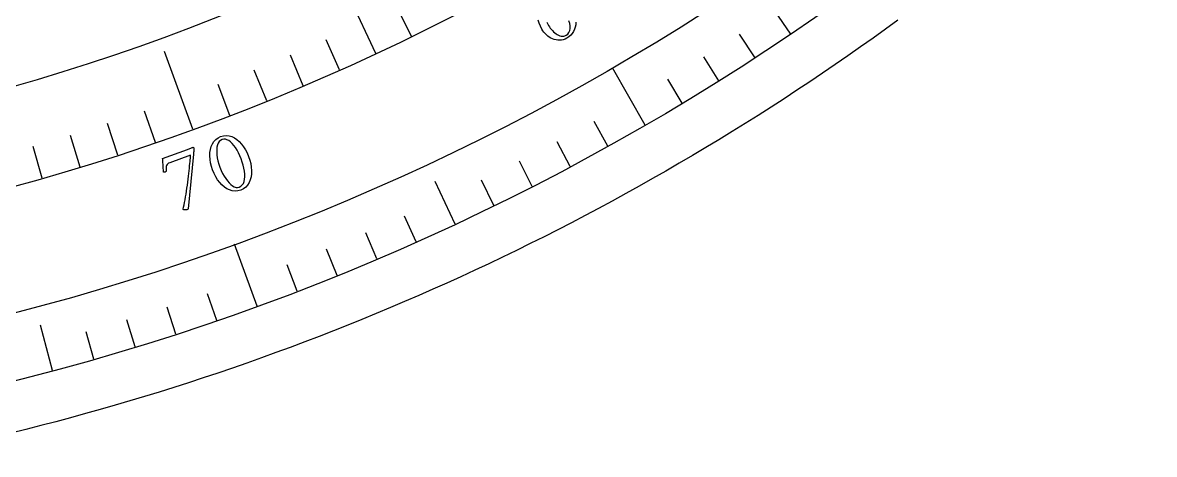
# Model space of a CAD drawing. Header units: millimetres. Extents: x -60 to 60, y -60 to 77.
# Drawn here: x 14.5 to 41.58, y -58.8 to -48.47 of the extents above; entities that cross this region are included whole.
import ezdxf

# ---------------------------------------------------------------- set-up
doc = ezdxf.new("R2010")
doc.units = ezdxf.units.MM
for name, color, linetype in [('CUT_OUTER', 1, 'Continuous'), ('ENGRAVE', 7, 'Continuous'), ('ENGRAVE_FINE', 8, 'Continuous'), ('TEXT', 5, 'Continuous')]:
    doc.layers.add(name, color=color, linetype=linetype)

msp = doc.modelspace()

# ---------------------------------------------------------------- linework, layer by layer
at = {"layer": 'CUT_OUTER'}
msp.add_lwpolyline([(35.4456, -48.4109), (35.1479, -48.6274), (34.8488, -48.8422), (34.5485, -49.0551), (34.2468, -49.2662), (33.9439, -49.4754), (33.6397, -49.6827), (33.3342, -49.8882), (33.0275, -50.0918), (32.7195, -50.2935), (32.4103, -50.4933), (32.0999, -50.6912), (31.7882, -50.8872), (31.4754, -51.0813), (31.1614, -51.2735), (30.8462, -51.4637), (30.5298, -51.652), (30.2123, -51.8384), (29.8937, -52.0228), (29.5739, -52.2052), (29.253, -52.3857), (28.931, -52.5642), (28.608, -52.7407), (28.2838, -52.9153), (27.9586, -53.0878), (27.6323, -53.2584), (27.305, -53.4269), (26.9767, -53.5935), (26.6473, -53.758), (26.317, -53.9205), (25.9856, -54.0809), (25.6533, -54.2394), (25.32, -54.3957), (24.9858, -54.5501), (24.6506, -54.7024), (24.3145, -54.8526), (23.9775, -55.0007), (23.6395, -55.1468), (23.3007, -55.2908), (22.961, -55.4328), (22.6204, -55.5726), (22.279, -55.7104), (21.9368, -55.846), (21.5937, -55.9796), (21.2498, -56.111), (20.9051, -56.2403), (20.5596, -56.3676), (20.2134, -56.4926), (19.8664, -56.6156), (19.5186, -56.7364), (19.1701, -56.8551), (18.8209, -56.9717), (18.471, -57.0861), (18.1204, -57.1984), (17.7691, -57.3085), (17.4171, -57.4164), (17.0645, -57.5222), (16.7112, -57.6258), (16.3573, -57.7273), (16.0028, -57.8266), (15.6476, -57.9237), (15.2919, -58.0186), (14.9357, -58.1113), (14.5788, -58.2019), (14.2214, -58.2902)], dxfattribs=at)
at = {"layer": 'ENGRAVE'}
for points in [[(22.9482, -49.2125), (22.3345, -47.8966)], [(18.5717, -51.0253), (17.8945, -49.1647)], [(29.4, -50.9223), (28.6125, -49.5583)], [(24.85, -53.2909), (24.3745, -52.2713)], [(20.1108, -55.2539), (19.5721, -53.7739)], [(15.2186, -56.7964), (14.9274, -55.7098)]]:
    msp.add_lwpolyline(points, dxfattribs=at)
for radius in [58.8, 58.8, 57.225, 54.3, 54.3, 51.99]:
    msp.add_circle((0, 0), radius, dxfattribs=at)
at = {"layer": 'ENGRAVE_FINE'}
for points in [[(23.8036, -48.8045), (23.4564, -48.0927)], [(32.8805, -48.7474), (32.5031, -48.1878)], [(22.0858, -49.6055), (21.7637, -48.882)], [(32.0248, -49.3138), (31.6571, -48.7477)], [(21.2167, -49.9834), (20.9072, -49.2544)], [(31.1593, -49.8652), (30.8016, -49.2928)], [(20.3411, -50.3461), (20.0444, -49.6118)], [(30.2842, -50.4014), (29.9366, -49.8228)], [(19.4594, -50.6934), (19.1756, -49.954)], [(17.6784, -51.3417), (17.4205, -50.5928)], [(16.7796, -51.6424), (16.5349, -50.8891)], [(28.5068, -51.4276), (28.1796, -50.8373)], [(15.8758, -51.9273), (15.6442, -51.17)], [(14.9671, -52.1965), (14.7488, -51.4352)], [(27.6049, -51.9173), (27.288, -51.3213)], [(26.6946, -52.3912), (26.3882, -51.7898)], [(25.7762, -52.8491), (25.4803, -52.2424)], [(23.9161, -53.7165), (23.6416, -53.0998)], [(22.975, -54.1257), (22.7112, -53.5043)], [(22.0269, -54.5184), (21.774, -53.8926)], [(21.072, -54.8945), (20.8301, -54.2644)], [(19.1434, -55.5965), (18.9236, -54.9583)], [(18.1702, -55.9221), (17.9616, -55.2802)], [(17.1915, -56.2307), (16.9941, -55.5852)], [(16.2075, -56.5222), (16.0214, -55.8733)]]:
    msp.add_lwpolyline(points, dxfattribs=at)
at = {"layer": 'TEXT'}
for points in [[(27.7371, -48.4661), (27.7337, -48.5233), (27.7236, -48.5787), (27.7068, -48.6322), (27.6833, -48.684), (27.653, -48.7323), (27.6162, -48.7753), (27.5728, -48.8132), (27.5228, -48.8458), (27.4806, -48.8665), (27.4379, -48.8814), (27.3946, -48.8906), (27.3508, -48.8939), (27.3071, -48.8922), (27.2642, -48.8861), (27.2223, -48.8756), (27.1812, -48.8607), (27.1414, -48.842), (27.1034, -48.8199), (27.0672, -48.7945), (27.0327, -48.7658), (27.0008, -48.7347), (26.9721, -48.7018), (26.9468, -48.6673), (26.9247, -48.6312), (26.8887, -48.5594), (26.8594, -48.4865), (26.8367, -48.4123)], [(27.0398, -48.4618), (27.0482, -48.4782), (27.0568, -48.4945), (27.0657, -48.5106), (27.0841, -48.5418), (27.1046, -48.5727), (27.1272, -48.6034), (27.1518, -48.6339), (27.178, -48.6631), (27.2054, -48.6902), (27.2339, -48.7151), (27.2635, -48.7379), (27.2938, -48.7576), (27.3243, -48.7736), (27.3552, -48.7859), (27.3863, -48.7945), (27.4171, -48.7984), (27.447, -48.7968), (27.4759, -48.7896), (27.5039, -48.7768), (27.5436, -48.7476), (27.5734, -48.7102), (27.5932, -48.6647), (27.603, -48.6112), (27.6028, -48.553), (27.5926, -48.4937), (27.5722, -48.4333)]]:
    msp.add_lwpolyline(points, dxfattribs=at)
for points in [[(19.2387, -51.201), (19.3069, -51.1816), (19.3738, -51.175), (19.4395, -51.1812), (19.5041, -51.2003), (19.5666, -51.2305), (19.6262, -51.27), (19.6828, -51.3189), (19.7366, -51.3771), (19.7865, -51.4429), (19.8317, -51.5144), (19.872, -51.5917), (19.9076, -51.6748), (19.9369, -51.7603), (19.9586, -51.8448), (19.9726, -51.9283), (19.9789, -52.0109), (19.9771, -52.0905), (19.9668, -52.1652), (19.948, -52.2351), (19.9207, -52.3), (19.8843, -52.358), (19.8385, -52.4069), (19.7831, -52.4467), (19.7183, -52.4774), (19.6511, -52.4963), (19.5843, -52.5024), (19.5181, -52.4956), (19.4523, -52.476), (19.3885, -52.4453), (19.3278, -52.4054), (19.2703, -52.3561), (19.216, -52.2975), (19.166, -52.2314), (19.1212, -52.1594), (19.0817, -52.0816), (19.0474, -51.998), (19.0195, -51.9121), (18.9992, -51.8272), (18.9863, -51.7436), (18.981, -51.661), (18.9836, -51.5816), (18.9946, -51.5073), (19.0139, -51.4381), (19.0416, -51.3741), (19.0778, -51.3172), (19.1227, -51.2694), (19.1763, -51.2306), (19.2387, -51.201)], [(19.2762, -51.2703), (19.2385, -51.2899), (19.2071, -51.3179), (19.1822, -51.3544), (19.1637, -51.3992), (19.1512, -51.4509), (19.1445, -51.5079), (19.1436, -51.57), (19.1483, -51.6374), (19.1586, -51.7084), (19.1742, -51.7815), (19.1952, -51.8567), (19.2215, -51.9339), (19.2515, -52.0088), (19.2844, -52.0791), (19.3202, -52.1446), (19.359, -52.2055), (19.3995, -52.2602), (19.4405, -52.3073), (19.4821, -52.3468), (19.5243, -52.3788), (19.566, -52.4016), (19.6063, -52.4141), (19.6453, -52.416), (19.6827, -52.4074), (19.7239, -52.3863), (19.7574, -52.3567), (19.7834, -52.3187), (19.8017, -52.2722), (19.8132, -52.2189), (19.8183, -52.1604), (19.8173, -52.0967), (19.81, -52.0279), (19.7973, -51.9557), (19.7798, -51.8822), (19.7575, -51.8073), (19.7305, -51.7311), (19.6996, -51.6558), (19.6662, -51.5859), (19.6305, -51.5215), (19.5924, -51.4624), (19.5529, -51.4097), (19.5128, -51.3645), (19.4722, -51.3268), (19.431, -51.2965), (19.3902, -51.2749), (19.3508, -51.2633), (19.3128, -51.2618), (19.2762, -51.2703)], [(18.4445, -51.5109), (18.4639, -51.5037), (18.4839, -51.4959), (18.5045, -51.4874), (18.5257, -51.4783), (18.545, -51.4698), (18.5599, -51.4634), (18.5705, -51.4589), (18.5767, -51.4565), (18.5824, -51.4557), (18.5874, -51.4578), (18.5917, -51.4627), (18.5953, -51.4705), (18.5982, -51.482), (18.5996, -51.4963), (18.5993, -51.5133), (18.5975, -51.533), (18.5949, -51.5545), (18.5923, -51.5767), (18.5896, -51.5996), (18.5869, -51.6233), (18.4611, -52.9305), (18.4584, -52.9344), (18.4545, -52.9379), (18.4492, -52.9411), (18.4426, -52.9438), (18.4304, -52.9473), (18.4164, -52.9498), (18.4006, -52.9513), (18.383, -52.9519), (18.3666, -52.9511), (18.3541, -52.9485), (18.3456, -52.944), (18.3412, -52.9377), (18.3534, -52.8876), (18.3654, -52.833), (18.3772, -52.7738), (18.3888, -52.71), (18.4002, -52.6432), (18.4114, -52.5747), (18.4224, -52.5045), (18.4331, -52.4327), (18.4434, -52.3604), (18.453, -52.2889), (18.4619, -52.2182), (18.4702, -52.1483), (18.4778, -52.0804), (18.4848, -52.0158), (18.4912, -51.9543), (18.497, -51.8961), (18.5021, -51.8424), (18.5067, -51.7943), (18.5107, -51.7518), (18.5142, -51.715), (18.517, -51.6853), (18.519, -51.6641), (18.5201, -51.6514), (18.5205, -51.6471), (18.0208, -51.8236), (17.994, -51.8355), (17.9725, -51.8507), (17.956, -51.8693), (17.9447, -51.8913), (17.9373, -51.9175), (17.9328, -51.9487), (17.9312, -51.985), (17.9324, -52.0263), (17.9319, -52.0325), (17.9284, -52.038), (17.9219, -52.0428), (17.9123, -52.047), (17.9087, -52.0479), (17.9041, -52.0486), (17.8984, -52.0492), (17.8916, -52.0495), (17.8847, -52.0495), (17.8788, -52.0493), (17.8737, -52.0488), (17.8695, -52.0479), (17.8684, -52.0022), (17.8667, -51.9563), (17.8644, -51.9102), (17.8617, -51.8638), (17.8586, -51.8199), (17.8555, -51.7813), (17.8525, -51.7481), (17.8494, -51.7201)]]:
    msp.add_lwpolyline(points, close=True, dxfattribs=at)

doc.saveas('drawing.dxf')
